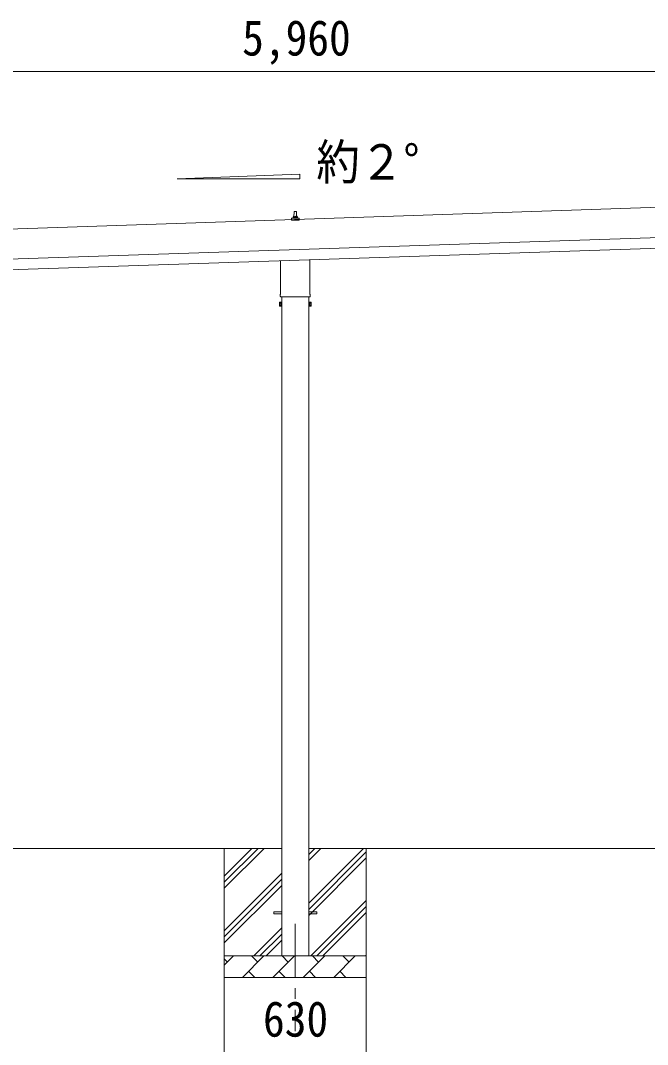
# Model space of a CAD drawing. Units: millimetres at full size, sheet at 1:50; details may follow other scales. Extents: x -14053 to 14053, y -9700 to 9700.
# Drawn here: x 2977 to 5892, y -6082 to -1321 of the extents above; entities that cross this region are included whole.
import ezdxf
from ezdxf.enums import TextEntityAlignment as Align

# ---------------------------------------------------------------- set-up
doc = ezdxf.new("R2010")
doc.units = ezdxf.units.MM
doc.header["$LTSCALE"] = 50
doc.linetypes.add('CHAIN1', pattern=[8, 5, -1, 1, -1])
for name, color, linetype, lineweight in [('0-0_0', 7, 'Continuous', 9), ('0-1_Defpoints', 4, 'Continuous', 9), ('0-6_PARTS1', 6, 'Continuous', 9)]:
    doc.layers.add(name, color=color, linetype=linetype, lineweight=lineweight)
doc.styles.add('ＭＳ ゴシック', font='')
doc.styles.get('ＭＳ ゴシック').set_extended_font_data('MS Gothic')

msp = doc.modelspace()

# ---------------------------------------------------------------- linework, layer by layer
at = {"layer": '0-0_0'}
for p, q in [((4192.08, -5169.8), (2317.08, -5169.8)), ((3924.58, -5169.8), (3924.58, -5769.8)), ((3924.58, -5354.85), (4109.63, -5169.8)), ((3924.58, -5326.56), (4081.35, -5169.8)), ((3924.58, -5298.28), (4053.07, -5169.8)), ((4317.08, -5424.9), (4572.18, -5169.8)), ((4317.08, -5226.91), (4374.19, -5169.8)), ((4317.08, -5198.62), (4345.91, -5169.8)), ((6192.08, -5169.8), (4317.08, -5169.8)), ((4317.08, -5453.18), (4584.58, -5185.68)), ((4584.58, -5169.8), (4584.58, -5769.8)), ((4317.08, -5481.46), (4584.58, -5213.96)), ((3924.58, -5552.84), (4192.08, -5285.34)), ((3924.58, -5581.12), (4192.08, -5313.62)), ((3924.58, -5609.41), (4192.08, -5341.91)), ((4326.74, -5669.8), (4584.58, -5411.95)), ((4355.03, -5669.8), (4584.58, -5440.24)), ((4383.31, -5669.8), (4584.58, -5468.52)), ((4062.18, -5669.8), (4192.08, -5539.9)), ((4090.47, -5669.8), (4192.08, -5568.18)), ((4118.75, -5669.8), (4192.08, -5596.46)), ((3924.58, -5669.8), (4584.58, -5669.8)), ((3924.58, -5712.69), (3967.48, -5669.8)), ((3938.92, -5698.35), (3924.58, -5684.01)), ((4008.9, -5769.8), (4108.9, -5669.8)), ((4080.34, -5698.35), (4051.79, -5669.8)), ((4150.32, -5769.8), (4250.32, -5669.8)), ((4221.77, -5698.35), (4193.21, -5669.8)), ((4291.74, -5769.8), (4391.74, -5669.8)), ((4363.19, -5698.35), (4334.63, -5669.8)), ((4433.16, -5769.8), (4533.16, -5669.8)), ((4504.61, -5698.35), (4476.06, -5669.8)), ((4581.3, -5669.8), (4584.58, -5666.51)), ((4037.45, -5741.24), (4066.01, -5769.8)), ((4178.87, -5741.24), (4207.43, -5769.8)), ((4320.29, -5741.24), (4348.85, -5769.8)), ((4461.72, -5741.24), (4490.27, -5769.8)), ((4584.58, -5769.8), (3924.58, -5769.8))]:
    msp.add_line(p, q, dxfattribs=at)
at = {"layer": '0-1_Defpoints'}
for p, q in [((7201.95, -2148.18), (1308.94, -2344.62)), ((4244.58, -2238.08), (4244.58, -2233.87)), ((4245.58, -2233.87), (4263.58, -2233.87)), ((4248.58, -2233.87), (4249.31, -2210.34)), ((4250.31, -2209.37), (4258.86, -2209.37)), ((4259.86, -2210.34), (4260.58, -2233.87)), ((4264.58, -2238.08), (4264.58, -2233.87)), ((4236.33, -2249.37), (4236.33, -2241.65)), ((4272.83, -2249.37), (4236.33, -2249.37)), ((4236.72, -2240.87), (4272.45, -2240.87)), ((4237.1, -2240.68), (4243.82, -2239.05)), ((4244.2, -2238.87), (4264.97, -2238.87)), ((4272.07, -2240.68), (4265.35, -2239.05)), ((4272.83, -2249.37), (4272.83, -2241.65)), ((1313.6, -2484.54), (7206.61, -2288.1)), ((1315.27, -2534.51), (7208.28, -2338.08)), ((4186.28, -2593.36), (4186.28, -2438.81)), ((4322.88, -2434.26), (4322.88, -2593.36)), ((4184.58, -2602.13), (4184.58, -2596.63)), ((4322.52, -2605.63), (4186.65, -2605.63)), ((4192.08, -2605.63), (4192.08, -5669.8)), ((4317.08, -5669.8), (4317.08, -2605.63)), ((4324.58, -2596.63), (4324.58, -2602.13)), ((4180.58, -2631.63), (4181.34, -2630.31)), ((4180.58, -2631.63), (4180.58, -2648.63)), ((4180.58, -2648.63), (4181.34, -2649.94)), ((4187.58, -2635.22), (4181.34, -2635.22)), ((4187.58, -2645.04), (4181.34, -2645.04)), ((4187.58, -2649.94), (4181.34, -2649.94)), ((4190.08, -2649.33), (4187.58, -2649.33)), ((4319.08, -2649.33), (4321.58, -2649.33)), ((4321.58, -2635.22), (4327.82, -2635.22)), ((4321.58, -2645.04), (4327.82, -2645.04)), ((4321.58, -2649.94), (4327.82, -2649.94)), ((4328.58, -2631.63), (4327.82, -2630.31)), ((4328.58, -2648.63), (4327.82, -2649.94)), ((4328.58, -2631.63), (4328.58, -2648.63)), ((4154.58, -5465.3), (4192.08, -5465.3)), ((4154.58, -5474.3), (4154.58, -5465.3)), ((4317.08, -5465.3), (4354.58, -5465.3)), ((4354.58, -5474.3), (4354.58, -5465.3)), ((4154.58, -5474.3), (4192.08, -5474.3)), ((4317.08, -5474.3), (4354.58, -5474.3))]:
    msp.add_line(p, q, dxfattribs=at)
at = {"layer": '0-1_Defpoints', "color": 7, "linetype": 'CHAIN1'}
msp.add_line((4254.58, -5519.8), (4254.58, -6019.8), dxfattribs=at)
at = {"layer": '0-1_Defpoints'}
for points in [[(4187.58, -2649.94), (4187.58, -2630.31), (4181.34, -2630.31)], [(4187.58, -2649.33), (4187.58, -2630.93), (4190.08, -2630.93)], [(4321.58, -2649.33), (4321.58, -2630.93), (4319.08, -2630.93)], [(4321.58, -2649.94), (4321.58, -2630.31), (4327.82, -2630.31)]]:
    msp.add_lwpolyline(points, dxfattribs=at)
for points in [[(4190.08, -2650.63), (4190.08, -2629.63), (4192.08, -2629.63), (4192.08, -2650.63)], [(4319.08, -2650.63), (4319.08, -2629.63), (4317.08, -2629.63), (4317.08, -2650.63)]]:
    msp.add_lwpolyline(points, close=True, dxfattribs=at)
for centre, radius, start, end in [((4248.67, -2234.5), 4.13, 90, 171.17633), ((4245.58, -2234.87), 1, 90, 180), ((4250.31, -2210.37), 1, 90, 178.60509), ((4257.92, -2233.87), 4.83, 133.60282, 180), ((4251.25, -2233.87), 4.83, 0, 46.39718), ((4258.86, -2210.37), 1, 1.39491, 90), ((4260.5, -2234.5), 4.13, 8.82367, 90), ((4263.58, -2234.87), 1, 0, 90), ((4237.33, -2241.65), 1, 103.62699, 180), ((4243.58, -2238.08), 1, 283.62699, 0), ((4265.58, -2238.08), 1, 180, 256.37301), ((4271.83, -2241.65), 1, 0, 76.37301), ((4188.58, -2596.63), 4, 125.09963, 180), ((4188.58, -2602.13), 4, 180, 194.47751), ((4188.58, -2602.13), 4, 194.47751, 241.04498), ((4320.58, -2602.13), 4, 298.95502, 345.52249), ((4320.58, -2596.63), 4, 0, 54.90037), ((4320.58, -2602.13), 4, 345.52249, 0), ((4196.82, -2640.13), 16.24, 162.41205, 197.58795), ((4184.93, -2632.77), 4.34, 145.61575, 214.38425), ((4184.93, -2647.49), 4.34, 145.61575, 214.38425), ((4312.34, -2640.13), 16.24, 342.41205, 17.58795), ((4324.24, -2632.77), 4.34, 325.61575, 34.38425), ((4324.24, -2647.49), 4.34, 325.61575, 34.38425)]:
    msp.add_arc(centre, radius, start, end, dxfattribs=at)
at = {"layer": '0-6_PARTS1'}
for p, q in [((1277.58, -1558.96), (7237.58, -1558.96)), ((3924.58, -6352.87), (3924.58, -5769.8)), ((4584.58, -6352.87), (4584.58, -5769.8))]:
    msp.add_line(p, q, dxfattribs=at)
at = {"layer": '0-6_PARTS1', "color": 4}
for p, q in [((3705.11, -2057.72), (4276.31, -2036.61)), ((4276.31, -2036.61), (4276.31, -2057.72)), ((4276.31, -2057.72), (3705.11, -2057.72))]:
    msp.add_line(p, q, dxfattribs=at)

# ---------------------------------------------------------------- texts
at = {"layer": '0-6_PARTS1', "color": 7, "style": 'ＭＳ ゴシック', "width": 0.9}
for s, p in [('5,960', (4007.58, -1533.96)), ('約２°', (4352.47, -2110.96)), ('630', (4104.58, -6094.5))]:
    msp.add_text(s, height=165, dxfattribs=at).set_placement(p, align=Align.BOTTOM_LEFT)

doc.saveas('drawing.dxf')
